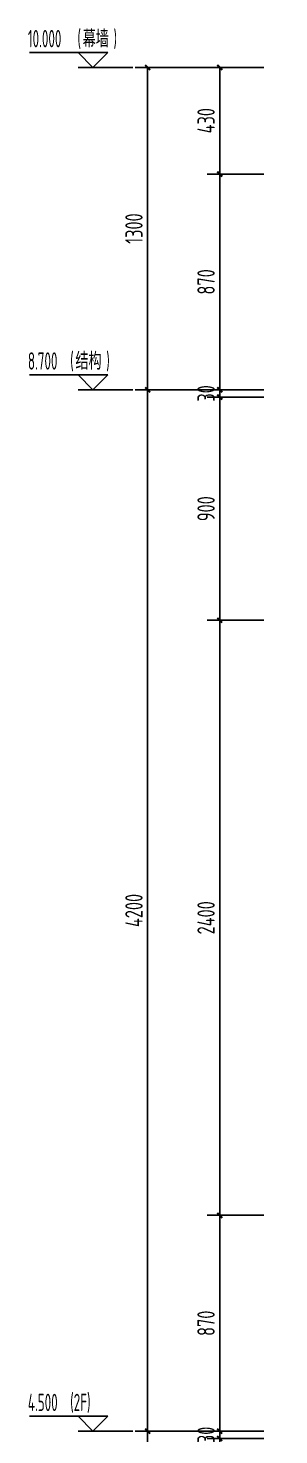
# Model space of a CAD drawing. Extents: x 198753 to 882193, y -399300 to 132460.
# Drawn here: x 371979 to 372987, y -201442 to -195769 of the extents above; entities that cross this region are included whole.
import ezdxf

# ---------------------------------------------------------------- set-up
doc = ezdxf.new("R2010")
doc.units = 0
doc.header["$LTSCALE"] = 1000
doc.header["$MEASUREMENT"] = 0
for name, color, linetype in [('01-标注_尺寸', 124, 'Continuous'), ('01-标注_标高', 200, 'Continuous'), ('02-TEXT_标注', 130, 'Continuous')]:
    doc.layers.add(name, color=color, linetype=linetype)
doc.styles.add('_TCH_DIM', font='ROS1', dxfattribs={"width": 0.8, "bigfont": 'JD'})
doc.styles.add('_TCH_DIM_T3', font='ROS1', dxfattribs={"width": 0.8, "bigfont": 'JD'})
doc.dimstyles.new('_TCH_ARCH&&20', dxfattribs={"dimtxt": 70, "dimasz": 20, "dimexe": 50, "dimexo": 60, "dimgap": 20, "dimtad": 1, "dimdec": 0, "dimzin": 0, "dimdsep": 46, "dimtxsty": '_TCH_DIM_T3', "dimblk": 'ARCHTICK', "dimcen": 0.09, "dimclrt": 4, "dimazin": 2, "dimtfac": 1, "dimtdec": 0, "dimtix": 1, "dimtmove": 2, "dimatfit": 3, "dimfxl": 0, "dimtolj": 1, "dimtzin": 0, "dimarcsym": 0})

# ---------------------------------------------------------------- blocks, each defined once
blk = doc.blocks.new('_ArchTick')
at = {"color": 0, "linetype": 'ByBlock', "const_width": 0.4}
blk.add_lwpolyline([(-0.5, -0.5), (0.5, 0.5)], dxfattribs=at)
blk = doc.blocks.new('*D1852')
at = {"layer": '01-标注_尺寸', "color": 0, "lineweight": -2, "transparency": 16777216}
for p, q in [((372927.4, -201427.5), (372699.8, -201427.5)), ((372749.8, -201427.5), (372749.8, -201407.5)), ((372749.8, -201457.2), (372749.8, -201427.5)), ((372927.4, -201457.2), (372699.8, -201457.2)), ((372749.8, -201457.2), (372749.8, -201477.2))]:
    blk.add_line(p, q, dxfattribs=at)
at = {"layer": 'Defpoints', "color": 0, "transparency": 16777216}
for p in [(372749.8, -201427.5), (372987.4, -201427.5), (372987.4, -201457.2)]:
    blk.add_point(p, dxfattribs=at)
at = {"layer": '01-标注_尺寸', "color": 0, "lineweight": -2, "transparency": 16777216, "xscale": 20, "yscale": 20, "zscale": 20}
for p, rotation in [((372749.8, -201427.5), 270), ((372749.8, -201457.2), 90)]:
    blk.add_blockref('_ArchTick', p, dxfattribs=dict(at, rotation=rotation))
at = {"layer": '01-标注_尺寸', "color": 4, "transparency": 16777216, "insert": (372694.8, -201442.4), "char_height": 70, "attachment_point": 5, "rotation": 90, "style": '_TCH_DIM_T3'}
blk.add_mtext('\\A1;30', dxfattribs=at)
blk = doc.blocks.new('*D1853')
at = {"layer": '01-标注_尺寸', "color": 0, "lineweight": -2, "transparency": 16777216}
for p, q in [((372927.4, -200557), (372699.8, -200557)), ((372749.8, -201427.5), (372749.8, -200557)), ((372927.4, -201427.5), (372699.8, -201427.5))]:
    blk.add_line(p, q, dxfattribs=at)
at = {"layer": 'Defpoints', "color": 0, "transparency": 16777216}
for p in [(372749.8, -200557), (372987.4, -200557), (372987.4, -201427.5)]:
    blk.add_point(p, dxfattribs=at)
at = {"layer": '01-标注_尺寸', "color": 0, "lineweight": -2, "transparency": 16777216, "xscale": 20, "yscale": 20, "zscale": 20}
for p, rotation in [((372749.8, -200557), 90), ((372749.8, -201427.5), 270)]:
    blk.add_blockref('_ArchTick', p, dxfattribs=dict(at, rotation=rotation))
at = {"layer": '01-标注_尺寸', "color": 4, "transparency": 16777216, "insert": (372694.8, -200992.3), "char_height": 70, "attachment_point": 5, "rotation": 90, "style": '_TCH_DIM_T3'}
blk.add_mtext('\\A1;870', dxfattribs=at)
blk = doc.blocks.new('*D1854')
at = {"layer": '01-标注_尺寸', "color": 0, "lineweight": -2, "transparency": 16777216}
for p, q in [((372927.4, -198157.2), (372699.8, -198157.2)), ((372749.8, -200557), (372749.8, -198157.2)), ((372927.4, -200557), (372699.8, -200557))]:
    blk.add_line(p, q, dxfattribs=at)
at = {"layer": 'Defpoints', "color": 0, "transparency": 16777216}
for p in [(372749.8, -198157.2), (372987.4, -198157.2), (372987.4, -200557)]:
    blk.add_point(p, dxfattribs=at)
at = {"layer": '01-标注_尺寸', "color": 0, "lineweight": -2, "transparency": 16777216, "xscale": 20, "yscale": 20, "zscale": 20}
for p, rotation in [((372749.8, -198157.2), 90), ((372749.8, -200557), 270)]:
    blk.add_blockref('_ArchTick', p, dxfattribs=dict(at, rotation=rotation))
at = {"layer": '01-标注_尺寸', "color": 4, "transparency": 16777216, "insert": (372694.8, -199357.1), "char_height": 70, "attachment_point": 5, "rotation": 90, "style": '_TCH_DIM_T3'}
blk.add_mtext('\\A1;2400', dxfattribs=at)
blk = doc.blocks.new('*D1855')
at = {"layer": '01-标注_尺寸', "color": 0, "lineweight": -2, "transparency": 16777216}
for p, q in [((372927.4, -197257.2), (372699.8, -197257.2)), ((372749.8, -198157.2), (372749.8, -197257.2)), ((372927.4, -198157.2), (372699.8, -198157.2))]:
    blk.add_line(p, q, dxfattribs=at)
at = {"layer": 'Defpoints', "color": 0, "transparency": 16777216}
for p in [(372749.8, -197257.2), (372987.4, -197257.2), (372987.4, -198157.2)]:
    blk.add_point(p, dxfattribs=at)
at = {"layer": '01-标注_尺寸', "color": 0, "lineweight": -2, "transparency": 16777216, "xscale": 20, "yscale": 20, "zscale": 20}
for p, rotation in [((372749.8, -197257.2), 90), ((372749.8, -198157.2), 270)]:
    blk.add_blockref('_ArchTick', p, dxfattribs=dict(at, rotation=rotation))
at = {"layer": '01-标注_尺寸', "color": 4, "transparency": 16777216, "insert": (372694.8, -197707.2), "char_height": 70, "attachment_point": 5, "rotation": 90, "style": '_TCH_DIM_T3'}
blk.add_mtext('\\A1;900', dxfattribs=at)
blk = doc.blocks.new('*D1856')
at = {"layer": '01-标注_尺寸', "color": 0, "lineweight": -2, "transparency": 16777216}
for p, q in [((372927.4, -197227.5), (372699.8, -197227.5)), ((372749.8, -197227.5), (372749.8, -197207.5)), ((372749.8, -197257.2), (372749.8, -197227.5)), ((372927.4, -197257.2), (372699.8, -197257.2)), ((372749.8, -197257.2), (372749.8, -197277.2))]:
    blk.add_line(p, q, dxfattribs=at)
at = {"layer": 'Defpoints', "color": 0, "transparency": 16777216}
for p in [(372749.8, -197227.5), (372987.4, -197227.5), (372987.4, -197257.2)]:
    blk.add_point(p, dxfattribs=at)
at = {"layer": '01-标注_尺寸', "color": 0, "lineweight": -2, "transparency": 16777216, "xscale": 20, "yscale": 20, "zscale": 20}
for p, rotation in [((372749.8, -197227.5), 270), ((372749.8, -197257.2), 90)]:
    blk.add_blockref('_ArchTick', p, dxfattribs=dict(at, rotation=rotation))
at = {"layer": '01-标注_尺寸', "color": 4, "transparency": 16777216, "insert": (372694.8, -197242.4), "char_height": 70, "attachment_point": 5, "rotation": 90, "style": '_TCH_DIM_T3'}
blk.add_mtext('\\A1;30', dxfattribs=at)
blk = doc.blocks.new('*D1857')
at = {"layer": '01-标注_尺寸', "color": 0, "lineweight": -2, "transparency": 16777216}
for p, q in [((372927.4, -196357.5), (372699.8, -196357.5)), ((372749.8, -197227.5), (372749.8, -196357.5)), ((372927.4, -197227.5), (372699.8, -197227.5))]:
    blk.add_line(p, q, dxfattribs=at)
at = {"layer": 'Defpoints', "color": 0, "transparency": 16777216}
for p in [(372749.8, -196357.5), (372987.4, -196357.5), (372987.4, -197227.5)]:
    blk.add_point(p, dxfattribs=at)
at = {"layer": '01-标注_尺寸', "color": 0, "lineweight": -2, "transparency": 16777216, "xscale": 20, "yscale": 20, "zscale": 20}
for p, rotation in [((372749.8, -196357.5), 90), ((372749.8, -197227.5), 270)]:
    blk.add_blockref('_ArchTick', p, dxfattribs=dict(at, rotation=rotation))
at = {"layer": '01-标注_尺寸', "color": 4, "transparency": 16777216, "insert": (372694.8, -196792.5), "char_height": 70, "attachment_point": 5, "rotation": 90, "style": '_TCH_DIM_T3'}
blk.add_mtext('\\A1;870', dxfattribs=at)
blk = doc.blocks.new('*D1858')
at = {"layer": '01-标注_尺寸', "color": 0, "lineweight": -2, "transparency": 16777216}
for p, q in [((372927.4, -195927.5), (372699.8, -195927.5)), ((372749.8, -196357.5), (372749.8, -195927.5)), ((372927.4, -196357.5), (372699.8, -196357.5))]:
    blk.add_line(p, q, dxfattribs=at)
at = {"layer": 'Defpoints', "color": 0, "transparency": 16777216}
for p in [(372749.8, -195927.5), (372987.4, -195927.5), (372987.4, -196357.5)]:
    blk.add_point(p, dxfattribs=at)
at = {"layer": '01-标注_尺寸', "color": 0, "lineweight": -2, "transparency": 16777216, "xscale": 20, "yscale": 20, "zscale": 20}
for p, rotation in [((372749.8, -195927.5), 90), ((372749.8, -196357.5), 270)]:
    blk.add_blockref('_ArchTick', p, dxfattribs=dict(at, rotation=rotation))
at = {"layer": '01-标注_尺寸', "color": 4, "transparency": 16777216, "insert": (372694.8, -196142.5), "char_height": 70, "attachment_point": 5, "rotation": 90, "style": '_TCH_DIM_T3'}
blk.add_mtext('\\A1;430', dxfattribs=at)
blk = doc.blocks.new('*D1860')
at = {"layer": '01-标注_尺寸', "color": 0, "lineweight": -2, "transparency": 16777216}
for p, q in [((372927.4, -201427.5), (372409.8, -201427.5)), ((372459.8, -205927.5), (372459.8, -201427.5)), ((372927.4, -205927.5), (372409.8, -205927.5))]:
    blk.add_line(p, q, dxfattribs=at)
at = {"layer": 'Defpoints', "color": 0, "transparency": 16777216}
for p in [(372459.8, -201427.5), (372987.4, -201427.5), (372987.4, -205927.5)]:
    blk.add_point(p, dxfattribs=at)
at = {"layer": '01-标注_尺寸', "color": 0, "lineweight": -2, "transparency": 16777216, "xscale": 20, "yscale": 20, "zscale": 20}
for p, rotation in [((372459.8, -201427.5), 90), ((372459.8, -205927.5), 270)]:
    blk.add_blockref('_ArchTick', p, dxfattribs=dict(at, rotation=rotation))
at = {"layer": '01-标注_尺寸', "color": 4, "transparency": 16777216, "insert": (372404.8, -203677.5), "char_height": 70, "attachment_point": 5, "rotation": 90, "style": '_TCH_DIM_T3'}
blk.add_mtext('\\A1;4500', dxfattribs=at)
blk = doc.blocks.new('*D1861')
at = {"layer": '01-标注_尺寸', "color": 0, "lineweight": -2, "transparency": 16777216}
for p, q in [((372927.4, -197227.5), (372409.8, -197227.5)), ((372459.8, -201427.5), (372459.8, -197227.5)), ((372927.4, -201427.5), (372409.8, -201427.5))]:
    blk.add_line(p, q, dxfattribs=at)
at = {"layer": 'Defpoints', "color": 0, "transparency": 16777216}
for p in [(372459.8, -197227.5), (372987.4, -197227.5), (372987.4, -201427.5)]:
    blk.add_point(p, dxfattribs=at)
at = {"layer": '01-标注_尺寸', "color": 0, "lineweight": -2, "transparency": 16777216, "xscale": 20, "yscale": 20, "zscale": 20}
for p, rotation in [((372459.8, -197227.5), 90), ((372459.8, -201427.5), 270)]:
    blk.add_blockref('_ArchTick', p, dxfattribs=dict(at, rotation=rotation))
at = {"layer": '01-标注_尺寸', "color": 4, "transparency": 16777216, "insert": (372404.8, -199327.5), "char_height": 70, "attachment_point": 5, "rotation": 90, "style": '_TCH_DIM_T3'}
blk.add_mtext('\\A1;4200', dxfattribs=at)
blk = doc.blocks.new('*D1862')
at = {"layer": '01-标注_尺寸', "color": 0, "lineweight": -2, "transparency": 16777216}
for p, q in [((372927.4, -195927.5), (372409.8, -195927.5)), ((372459.8, -197227.5), (372459.8, -195927.5)), ((372927.4, -197227.5), (372409.8, -197227.5))]:
    blk.add_line(p, q, dxfattribs=at)
at = {"layer": 'Defpoints', "color": 0, "transparency": 16777216}
for p in [(372459.8, -195927.5), (372987.4, -195927.5), (372987.4, -197227.5)]:
    blk.add_point(p, dxfattribs=at)
at = {"layer": '01-标注_尺寸', "color": 0, "lineweight": -2, "transparency": 16777216, "xscale": 20, "yscale": 20, "zscale": 20}
for p, rotation in [((372459.8, -195927.5), 90), ((372459.8, -197227.5), 270)]:
    blk.add_blockref('_ArchTick', p, dxfattribs=dict(at, rotation=rotation))
at = {"layer": '01-标注_尺寸', "color": 4, "transparency": 16777216, "insert": (372404.8, -196577.5), "char_height": 70, "attachment_point": 5, "rotation": 90, "style": '_TCH_DIM_T3'}
blk.add_mtext('\\A1;1300', dxfattribs=at)

msp = doc.modelspace()

# ---------------------------------------------------------------- linework, layer by layer
at = {"layer": '01-标注_标高'}
for p, q in [((372299.8, -195867.5), (371983.9, -195867.5)), ((372239.8, -195927.5), (372179.8, -195867.5)), ((372239.8, -195927.5), (372299.8, -195867.5)), ((372399.8, -195927.5), (372179.8, -195927.5)), ((372299.8, -197167.5), (371983.9, -197167.5)), ((372239.8, -197227.5), (372179.8, -197167.5)), ((372239.8, -197227.5), (372299.8, -197167.5)), ((372399.8, -197227.5), (372179.8, -197227.5)), ((372299.8, -201367.5), (371983.9, -201367.5)), ((372239.8, -201427.5), (372179.8, -201367.5)), ((372239.8, -201427.5), (372299.8, -201367.5)), ((372399.8, -201427.5), (372179.8, -201427.5))]:
    msp.add_line(p, q, dxfattribs=at)

# ---------------------------------------------------------------- texts
at = {"layer": '02-TEXT_标注', "style": '_TCH_DIM'}
for s, height, width, p in [('10.000', 70, 0.64, (371977.9, -195846.5)), ('(', 70, 0.64, (372177.4, -195846.5)), ('幕墙', 69.46, 0.8, (372198.3, -195846.5)), (')', 70, 0.64, (372322.4, -195846.5)), ('8.700', 70, 0.64, (371977.9, -197146.5)), ('(', 70, 0.64, (372148.2, -197146.5)), ('结构', 69.46, 0.8, (372169.1, -197146.5)), (')', 70, 0.64, (372293.2, -197146.5)), ('4.500', 70, 0.64, (371977.9, -201346.5)), ('(2F)', 70, 0.64, (372148.2, -201346.5))]:
    msp.add_text(s, height=height, dxfattribs=dict(at, width=width)).set_placement(p)

# ---------------------------------------------------------------- dimensions: what is measured, and where the dimension line sits
at = {"layer": '01-标注_尺寸'}
for p1, p2, distance, picture, middle in [((372987.4, -197227.5), (372987.4, -195927.5), 527.6, '*D1862', (372404.8, -196577.5)), ((372987.4, -196357.5), (372987.4, -195927.5), 237.6, '*D1858', (372694.8, -196142.5)), ((372987.4, -197227.5), (372987.4, -196357.5), 237.6, '*D1857', (372694.8, -196792.5)), ((372987.4, -197257.2), (372987.4, -197227.5), 237.6, '*D1856', (372694.8, -197242.4)), ((372987.4, -198157.2), (372987.4, -197257.2), 237.6, '*D1855', (372694.8, -197707.2)), ((372987.4451, -201427.482), (372987.4451, -200557.0298), 237.638, '*D1853', (372694.8071, -200992.2559)), ((372987.4, -201457.2), (372987.4, -201427.5), 237.6, '*D1852', (372694.8, -201442.4))]:
    dim = msp.add_aligned_dim(p1=p1, p2=p2, distance=distance, dimstyle='_TCH_ARCH&&20', dxfattribs=at)
    dim.commit()
    dim.dimension.update_dxf_attribs({"geometry": picture, "text_midpoint": middle})
for p1, p2, distance, text, picture, middle in [((372987.4, -201427.5), (372987.4, -197227.5), 527.6, '4200', '*D1861', (372404.8, -199327.5)), ((372987.4, -200557), (372987.4, -198157.2), 237.6, '2400', '*D1854', (372694.8, -199357.1)), ((372987.4, -205927.5), (372987.4, -201427.5), 527.6, '4500', '*D1860', (372404.8, -203677.5))]:
    dim = msp.add_aligned_dim(p1=p1, p2=p2, distance=distance, text=text, dimstyle='_TCH_ARCH&&20', dxfattribs=at)
    dim.commit()
    dim.dimension.update_dxf_attribs({"geometry": picture, "text_midpoint": middle})

doc.saveas('drawing.dxf')
